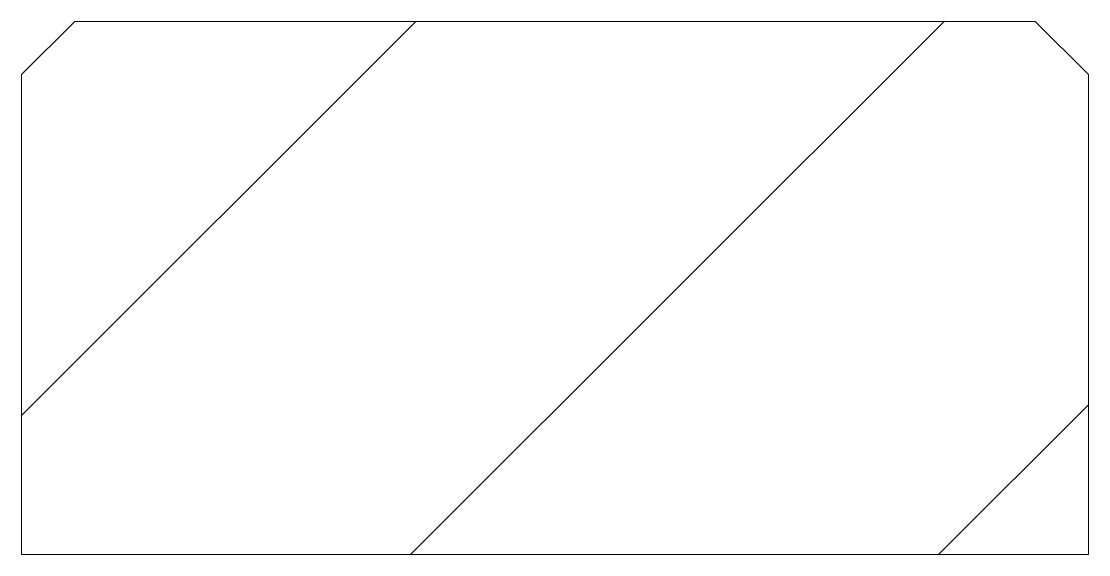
# Model space of a CAD drawing. Header units: metres. Extents: x 0 to 100, y 0 to 50.
import ezdxf

# ---------------------------------------------------------------- set-up
doc = ezdxf.new("R2010")
doc.units = ezdxf.units.M
doc.layers.add('A-DETL-GENF', color=92, linetype='Continuous', lineweight=18)

# ---------------------------------------------------------------- blocks, each defined once
blk = doc.blocks.new('90 straatklinker - std-3345073-00_0 Basismaterialen')
at = {"layer": 'A-DETL-GENF', "lineweight": 13}
h = blk.add_hatch(dxfattribs=at)
h.set_pattern_fill('FP_726', color=256, style=0, pattern_type=2)
h.set_pattern_definition([(45, (13933.492, 4096.544), (-24.74874, 24.74874), [])])
h.paths.add_polyline_path([(100, 0), (100, 45), (95, 50), (5, 50), (0, 45), (0, 0)])
for p, q in [((5, 50), (0, 45)), ((95, 50), (5, 50)), ((0, 45), (0, 0)), ((100, 0), (100, 45)), ((0, 0), (100, 0))]:
    blk.add_line(p, q, dxfattribs=at)
at = {"layer": 'A-DETL-GENF'}
blk.add_line((100, 45), (95, 50), dxfattribs=at)

msp = doc.modelspace()

# ---------------------------------------------------------------- block references
msp.add_blockref('90 straatklinker - std-3345073-00_0 Basismaterialen', (0, 0))

doc.saveas('drawing.dxf')
